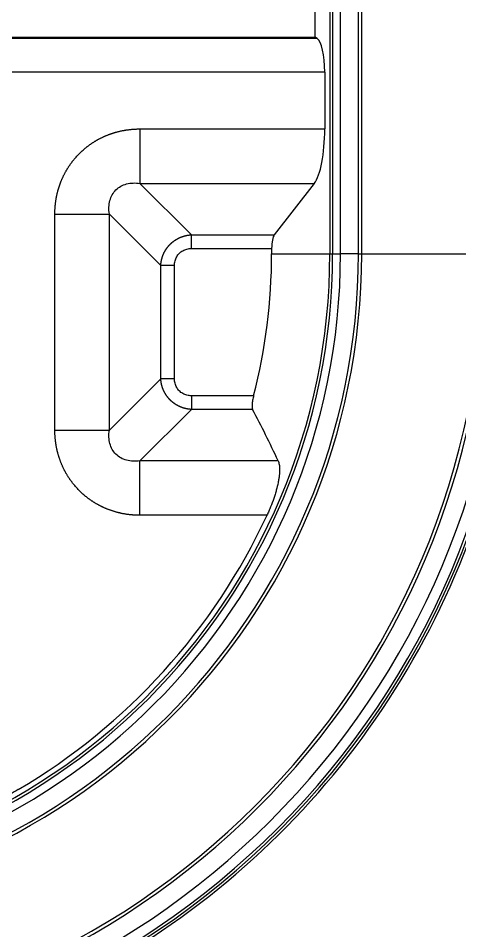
# Model space of a CAD drawing. Header units: millimetres. Extents: x -1286 to 291, y 5350 to 5880.
# Drawn here: x -190 to -165.4, y 5629 to 5680 of the extents above; entities that cross this region are included whole.
import ezdxf

# ---------------------------------------------------------------- set-up
doc = ezdxf.new("R2010")
doc.units = ezdxf.units.MM
doc.layers.add('粗实线层', color=7, linetype='Continuous', lineweight=35)

msp = doc.modelspace()

# ---------------------------------------------------------------- linework, layer by layer
at = {"layer": '粗实线层', "lineweight": 25}
for p, q in [((-172.606, 5694.97), (-172.606, 5666.83)), ((-172.45, 5694.97), (-172.45, 5666.83)), ((-172.011, 5666.83), (-172.011, 5694.97)), ((-171.006, 5666.83), (-171.006, 5694.97)), ((-170.827, 5666.83), (-170.827, 5694.97)), ((-173.431, 5678.929), (-173.431, 5682.87)), ((-215.712, 5678.929), (-173.431, 5678.929)), ((-173.315, 5678.853), (-215.636, 5678.853)), ((-173.315, 5678.853), (-173.431, 5678.929)), ((-172.893, 5676.973), (-214.744, 5676.972)), ((-172.893, 5676.973), (-172.893, 5673.798)), ((-183.202, 5673.798), (-172.893, 5673.798)), ((-180.329, 5667.884), (-183.202, 5670.757)), ((-183.202, 5670.757), (-173.474, 5670.757)), ((-173.474, 5670.757), (-175.709, 5667.884)), ((-187.953, 5656.975), (-187.953, 5669.047)), ((-182.039, 5666.174), (-184.912, 5669.047)), ((-184.912, 5656.975), (-184.912, 5669.047)), ((-180.329, 5667.884), (-175.709, 5667.884)), ((-180.329, 5667.124), (-175.855, 5667.124)), ((-175.855, 5667.124), (-175.855, 5666.83)), ((-175.855, 5666.83), (-172.606, 5666.83)), ((-172.606, 5666.83), (-172.45, 5666.83)), ((-172.45, 5666.83), (-172.011, 5666.83)), ((-171.006, 5666.83), (-172.011, 5666.83)), ((-171.006, 5666.83), (-170.827, 5666.83)), ((-170.827, 5666.83), (-164.007, 5666.83)), ((-182.039, 5659.848), (-182.039, 5666.174)), ((-181.279, 5659.848), (-181.279, 5666.174)), ((-182.039, 5659.848), (-184.912, 5656.975)), ((-176.861, 5658.897), (-180.329, 5658.897)), ((-180.329, 5658.137), (-183.202, 5655.264)), ((-176.916, 5658.137), (-180.329, 5658.137)), ((-175.492, 5655.264), (-183.202, 5655.264)), ((-176.114, 5652.223), (-183.202, 5652.223))]:
    msp.add_line(p, q, dxfattribs=at)
for centre, radius, start, end in [((-218.672, 5680.9), 83.513, 272.75328, 357.24672), ((-218.672, 5680.9), 84.503, 272.75328, 357.24672), ((-207.617, 5666.83), 45.53, 270, 0), ((-207.617, 5666.83), 43.61, 270, 0), ((-207.617, 5666.83), 36.79, 270, 0), ((-207.617, 5666.83), 35.011, 270, 0), ((-207.617, 5666.83), 44.801, 270, 0), ((-207.617, 5666.83), 43.788, 270, 0), ((-207.617, 5666.83), 35.606, 270, 0), ((-207.617, 5666.83), 36.611, 270, 0), ((-207.617, 5666.83), 35.167, 270, 0), ((-207.617, 5666.83), 45.381, 270, 0), ((-207.617, 5666.83), 31.762, 345.5379, 0), ((-224.702, 5680.9), 102.402, 208.57791, 345.69153), ((-224.702, 5680.9), 101.899, 208.57791, 345.69153), ((-224.702, 5680.9), 101.532, 208.69087, 345.63866), ((-224.702, 5680.9), 101.03, 208.69087, 345.63866), ((-207.617, 5666.83), 45.675, 291.7141, 344.2755), ((-207.617, 5666.83), 34.725, 300.4948, 335.1254)]:
    msp.add_arc(centre, radius, start, end, dxfattribs=at)
for centre, major_axis, ratio, start_param, end_param in [((-173.404, 5676.973), (0, -1.909), 0.267949, 1.570796, 2.96706), ((-173.754, 5673.798), (0, -3.216), 0.267949, 0.331613, 1.570796), ((-175.639, 5667.124), (0, -0.804), 0.267949, 3.473205, 4.712389), ((-207.617, 5617.225), (0, -63.745), 0.62804, 2.210237, 2.267662)]:
    msp.add_ellipse(centre, major_axis=major_axis, ratio=ratio, start_param=start_param, end_param=end_param, dxfattribs=at)
for points, degree, knots in [([(-187.953, 5669.047), (-187.953, 5669.544), (-187.858, 5670.021), (-187.766, 5670.486), (-187.587, 5670.921), (-187.41, 5671.346), (-187.155, 5671.729), (-186.903, 5672.106), (-186.26, 5672.749), (-185.881, 5673.002), (-185.5, 5673.256), (-185.073, 5673.433), (-184.641, 5673.612), (-184.174, 5673.704), (-183.698, 5673.798), (-183.202, 5673.798)], 2, [0, 0, 0, 0.125, 0.125, 0.25, 0.25, 0.375, 0.375, 0.5, 0.625, 0.625, 0.75, 0.75, 0.875, 0.875, 1, 1, 1]), ([(-183.202, 5673.798), (-183.202, 5673.632), (-183.202, 5673.466), (-183.202, 5673.138), (-183.202, 5672.976), (-183.202, 5672.66), (-183.202, 5672.505), (-183.202, 5672.208), (-183.202, 5672.066), (-183.202, 5671.795), (-183.202, 5671.668), (-183.202, 5671.43), (-183.202, 5671.321), (-183.202, 5671.122), (-183.202, 5671.033), (-183.202, 5670.878), (-183.202, 5670.811), (-183.202, 5670.757)], 3, [0, 0, 0, 0, 0.125, 0.125, 0.25, 0.25, 0.375, 0.375, 0.5, 0.5, 0.625, 0.625, 0.75, 0.75, 0.875, 0.875, 1, 1, 1, 1]), ([(-184.912, 5669.047), (-184.931, 5669.177), (-184.939, 5669.306), (-184.929, 5669.557), (-184.911, 5669.678), (-184.85, 5669.91), (-184.807, 5670.019), (-184.695, 5670.22), (-184.626, 5670.311), (-184.466, 5670.471), (-184.374, 5670.54), (-184.174, 5670.652), (-184.064, 5670.696), (-183.833, 5670.757), (-183.711, 5670.774), (-183.461, 5670.784), (-183.332, 5670.776), (-183.202, 5670.757)], 3, [0, 0, 0, 0, 0.125, 0.125, 0.25, 0.25, 0.375, 0.375, 0.5, 0.5, 0.625, 0.625, 0.75, 0.75, 0.875, 0.875, 1, 1, 1, 1]), ([(-182.039, 5666.174), (-182.039, 5666.181), (-182.038, 5666.194), (-182.037, 5666.214), (-182.035, 5666.234), (-182.034, 5666.255), (-182.032, 5666.275), (-182.03, 5666.295), (-182.027, 5666.315), (-182.025, 5666.335), (-182.022, 5666.355), (-182.019, 5666.375), (-182.016, 5666.395), (-182.012, 5666.414), (-182.008, 5666.434), (-182.004, 5666.454), (-182, 5666.474), (-181.996, 5666.493), (-181.991, 5666.513), (-181.986, 5666.533), (-181.981, 5666.552), (-181.976, 5666.572), (-181.971, 5666.591), (-181.965, 5666.61), (-181.959, 5666.629), (-181.953, 5666.649), (-181.947, 5666.668), (-181.94, 5666.687), (-181.933, 5666.706), (-181.926, 5666.724), (-181.919, 5666.743), (-181.912, 5666.762), (-181.904, 5666.781), (-181.896, 5666.799), (-181.888, 5666.817), (-181.88, 5666.836), (-181.872, 5666.854), (-181.863, 5666.872), (-181.854, 5666.89), (-181.845, 5666.908), (-181.836, 5666.926), (-181.827, 5666.944), (-181.817, 5666.961), (-181.807, 5666.979), (-181.797, 5666.996), (-181.787, 5667.014), (-181.776, 5667.031), (-181.766, 5667.048), (-181.755, 5667.065), (-181.744, 5667.082), (-181.733, 5667.098), (-181.722, 5667.115), (-181.71, 5667.131), (-181.698, 5667.148), (-181.686, 5667.164), (-181.674, 5667.18), (-181.662, 5667.196), (-181.65, 5667.211), (-181.637, 5667.227), (-181.624, 5667.243), (-181.611, 5667.258), (-181.598, 5667.273), (-181.585, 5667.288), (-181.571, 5667.303), (-181.558, 5667.318), (-181.544, 5667.332), (-181.53, 5667.347), (-181.516, 5667.361), (-181.502, 5667.375), (-181.487, 5667.389), (-181.473, 5667.403), (-181.458, 5667.416), (-181.443, 5667.43), (-181.428, 5667.443), (-181.413, 5667.456), (-181.398, 5667.469), (-181.382, 5667.482), (-181.366, 5667.495), (-181.351, 5667.507), (-181.335, 5667.519), (-181.319, 5667.531), (-181.303, 5667.543), (-181.286, 5667.555), (-181.27, 5667.567), (-181.253, 5667.578), (-181.237, 5667.589), (-181.22, 5667.6), (-181.203, 5667.611), (-181.186, 5667.622), (-181.169, 5667.632), (-181.151, 5667.642), (-181.134, 5667.652), (-181.116, 5667.662), (-181.099, 5667.672), (-181.081, 5667.681), (-181.063, 5667.69), (-181.045, 5667.699), (-181.027, 5667.708), (-181.009, 5667.717), (-180.991, 5667.725), (-180.972, 5667.734), (-180.954, 5667.742), (-180.936, 5667.749), (-180.917, 5667.757), (-180.898, 5667.764), (-180.879, 5667.772), (-180.861, 5667.779), (-180.842, 5667.785), (-180.823, 5667.792), (-180.804, 5667.798), (-180.784, 5667.804), (-180.765, 5667.81), (-180.746, 5667.816), (-180.726, 5667.821), (-180.707, 5667.827), (-180.687, 5667.832), (-180.668, 5667.837), (-180.648, 5667.841), (-180.629, 5667.845), (-180.609, 5667.85), (-180.589, 5667.854), (-180.569, 5667.857), (-180.549, 5667.861), (-180.53, 5667.864), (-180.51, 5667.867), (-180.49, 5667.87), (-180.47, 5667.873), (-180.45, 5667.875), (-180.429, 5667.877), (-180.409, 5667.879), (-180.389, 5667.881), (-180.369, 5667.882), (-180.349, 5667.883), (-180.335, 5667.884), (-180.329, 5667.884)], 3, [0, 0, 0, 0, 0.007653, 0.015303, 0.022949, 0.030592, 0.038232, 0.045867, 0.0535, 0.061129, 0.068756, 0.076379, 0.083998, 0.091615, 0.099229, 0.10684, 0.114448, 0.122053, 0.129655, 0.137255, 0.144852, 0.152446, 0.160038, 0.167627, 0.175214, 0.182799, 0.190381, 0.197961, 0.205538, 0.213114, 0.220687, 0.228258, 0.235827, 0.243395, 0.25096, 0.258524, 0.266086, 0.273646, 0.281204, 0.288761, 0.296316, 0.30387, 0.311422, 0.318973, 0.326523, 0.334071, 0.341619, 0.349165, 0.35671, 0.364253, 0.371796, 0.379338, 0.386879, 0.394419, 0.401959, 0.409498, 0.417036, 0.424573, 0.43211, 0.439647, 0.447183, 0.454719, 0.462254, 0.469789, 0.477324, 0.484859, 0.492394, 0.499929, 0.507464, 0.514999, 0.522534, 0.530069, 0.537604, 0.54514, 0.552676, 0.560213, 0.56775, 0.575288, 0.582826, 0.590365, 0.597904, 0.605445, 0.612986, 0.620528, 0.628071, 0.635615, 0.64316, 0.650706, 0.658254, 0.665802, 0.673352, 0.680903, 0.688456, 0.69601, 0.703565, 0.711122, 0.718681, 0.726242, 0.733804, 0.741368, 0.748933, 0.756501, 0.76407, 0.771642, 0.779216, 0.786792, 0.79437, 0.80195, 0.809532, 0.817117, 0.824704, 0.832294, 0.839886, 0.847481, 0.855078, 0.862678, 0.870281, 0.877887, 0.885495, 0.893106, 0.900721, 0.908338, 0.915958, 0.923582, 0.931208, 0.938838, 0.946471, 0.954108, 0.961748, 0.969391, 0.977038, 0.984688, 0.992342, 1, 1, 1, 1]), ([(-181.279, 5666.174), (-181.362, 5666.174), (-181.445, 5666.174), (-181.603, 5666.174), (-181.678, 5666.174), (-181.813, 5666.174), (-181.873, 5666.174), (-181.973, 5666.174), (-182.012, 5666.174), (-182.039, 5666.174)], 3, [0, 0, 0, 0, 0.25, 0.25, 0.5, 0.5, 0.75, 0.75, 1, 1, 1, 1]), ([(-180.329, 5658.137), (-180.335, 5658.138), (-180.349, 5658.138), (-180.369, 5658.139), (-180.389, 5658.141), (-180.409, 5658.143), (-180.429, 5658.145), (-180.45, 5658.147), (-180.47, 5658.149), (-180.49, 5658.152), (-180.51, 5658.154), (-180.529, 5658.158), (-180.549, 5658.161), (-180.569, 5658.164), (-180.589, 5658.168), (-180.609, 5658.172), (-180.629, 5658.176), (-180.648, 5658.18), (-180.668, 5658.185), (-180.687, 5658.19), (-180.707, 5658.195), (-180.726, 5658.2), (-180.746, 5658.206), (-180.765, 5658.211), (-180.784, 5658.217), (-180.803, 5658.223), (-180.822, 5658.23), (-180.841, 5658.236), (-180.86, 5658.243), (-180.879, 5658.25), (-180.898, 5658.257), (-180.917, 5658.265), (-180.935, 5658.272), (-180.954, 5658.28), (-180.972, 5658.288), (-180.991, 5658.296), (-181.009, 5658.305), (-181.027, 5658.313), (-181.045, 5658.322), (-181.063, 5658.331), (-181.081, 5658.34), (-181.099, 5658.35), (-181.116, 5658.359), (-181.134, 5658.369), (-181.151, 5658.379), (-181.168, 5658.39), (-181.186, 5658.4), (-181.203, 5658.411), (-181.22, 5658.421), (-181.236, 5658.432), (-181.253, 5658.443), (-181.27, 5658.455), (-181.286, 5658.466), (-181.302, 5658.478), (-181.319, 5658.49), (-181.335, 5658.502), (-181.35, 5658.514), (-181.366, 5658.527), (-181.382, 5658.539), (-181.397, 5658.552), (-181.413, 5658.565), (-181.428, 5658.578), (-181.443, 5658.592), (-181.458, 5658.605), (-181.473, 5658.619), (-181.487, 5658.632), (-181.502, 5658.646), (-181.516, 5658.66), (-181.53, 5658.675), (-181.544, 5658.689), (-181.558, 5658.704), (-181.571, 5658.718), (-181.585, 5658.733), (-181.598, 5658.748), (-181.611, 5658.764), (-181.624, 5658.779), (-181.637, 5658.794), (-181.65, 5658.81), (-181.662, 5658.826), (-181.674, 5658.842), (-181.686, 5658.858), (-181.698, 5658.874), (-181.71, 5658.89), (-181.721, 5658.907), (-181.733, 5658.923), (-181.744, 5658.94), (-181.755, 5658.957), (-181.766, 5658.974), (-181.776, 5658.991), (-181.787, 5659.008), (-181.797, 5659.025), (-181.807, 5659.043), (-181.817, 5659.06), (-181.826, 5659.078), (-181.836, 5659.095), (-181.845, 5659.113), (-181.854, 5659.131), (-181.863, 5659.149), (-181.872, 5659.167), (-181.88, 5659.186), (-181.888, 5659.204), (-181.896, 5659.222), (-181.904, 5659.241), (-181.912, 5659.26), (-181.919, 5659.278), (-181.926, 5659.297), (-181.933, 5659.316), (-181.94, 5659.335), (-181.947, 5659.354), (-181.953, 5659.373), (-181.959, 5659.392), (-181.965, 5659.411), (-181.971, 5659.431), (-181.976, 5659.45), (-181.981, 5659.469), (-181.986, 5659.489), (-181.991, 5659.508), (-181.996, 5659.528), (-182, 5659.548), (-182.004, 5659.567), (-182.008, 5659.587), (-182.012, 5659.607), (-182.016, 5659.627), (-182.019, 5659.647), (-182.022, 5659.667), (-182.025, 5659.687), (-182.027, 5659.707), (-182.03, 5659.727), (-182.032, 5659.747), (-182.034, 5659.767), (-182.035, 5659.787), (-182.037, 5659.807), (-182.038, 5659.828), (-182.039, 5659.841), (-182.039, 5659.848)], 3, [0, 0, 0, 0, 0.007655, 0.015306, 0.022954, 0.030598, 0.038239, 0.045876, 0.05351, 0.061141, 0.068769, 0.076393, 0.084014, 0.091632, 0.099247, 0.106859, 0.114468, 0.122075, 0.129678, 0.137279, 0.144877, 0.152473, 0.160065, 0.167656, 0.175244, 0.182829, 0.190412, 0.197993, 0.205572, 0.213148, 0.220722, 0.228294, 0.235864, 0.243433, 0.250999, 0.258563, 0.266126, 0.273687, 0.281246, 0.288803, 0.296359, 0.303914, 0.311467, 0.319018, 0.326568, 0.334117, 0.341665, 0.349211, 0.356757, 0.364301, 0.371844, 0.379387, 0.386928, 0.394469, 0.402008, 0.409548, 0.417086, 0.424624, 0.432161, 0.439698, 0.447234, 0.45477, 0.462305, 0.469841, 0.477376, 0.484911, 0.492446, 0.49998, 0.507515, 0.51505, 0.522585, 0.53012, 0.537655, 0.545191, 0.552727, 0.560264, 0.5678, 0.575338, 0.582876, 0.590414, 0.597954, 0.605494, 0.613035, 0.620576, 0.628119, 0.635663, 0.643207, 0.650753, 0.6583, 0.665848, 0.673397, 0.680948, 0.6885, 0.696053, 0.703608, 0.711165, 0.718723, 0.726282, 0.733844, 0.741407, 0.748972, 0.756539, 0.764107, 0.771678, 0.779251, 0.786826, 0.794403, 0.801982, 0.809564, 0.817148, 0.824734, 0.832322, 0.839914, 0.847507, 0.855104, 0.862703, 0.870304, 0.877909, 0.885516, 0.893126, 0.900739, 0.908355, 0.915974, 0.923596, 0.931221, 0.93885, 0.946482, 0.954117, 0.961755, 0.969397, 0.977043, 0.984691, 0.992344, 1, 1, 1, 1]), ([(-180.329, 5658.897), (-180.329, 5658.814), (-180.329, 5658.731), (-180.329, 5658.573), (-180.329, 5658.498), (-180.329, 5658.363), (-180.329, 5658.303), (-180.329, 5658.204), (-180.329, 5658.164), (-180.329, 5658.137)], 3, [0, 0, 0, 0, 0.25, 0.25, 0.5, 0.5, 0.75, 0.75, 1, 1, 1, 1]), ([(-176.861, 5658.897), (-176.872, 5658.857), (-176.881, 5658.816), (-176.899, 5658.735), (-176.907, 5658.695), (-176.916, 5658.646), (-176.918, 5658.636), (-176.921, 5658.616), (-176.926, 5658.587), (-176.93, 5658.559), (-176.937, 5658.503), (-176.941, 5658.468), (-176.945, 5658.416), (-176.946, 5658.4), (-176.947, 5658.367), (-176.948, 5658.352), (-176.948, 5658.307), (-176.947, 5658.279), (-176.944, 5658.242), (-176.942, 5658.23), (-176.939, 5658.207), (-176.936, 5658.197), (-176.929, 5658.167), (-176.923, 5658.151), (-176.916, 5658.137)], 3, [0, 0, 0, 0, 0.125, 0.125, 0.25, 0.25, 0.28125, 0.28125, 0.3125, 0.375, 0.375, 0.5, 0.5, 0.5625, 0.5625, 0.625, 0.625, 0.75, 0.75, 0.8125, 0.8125, 0.875, 0.875, 1, 1, 1, 1]), ([(-187.953, 5656.975), (-187.787, 5656.975), (-187.621, 5656.975), (-187.293, 5656.975), (-187.131, 5656.975), (-186.814, 5656.975), (-186.66, 5656.975), (-186.363, 5656.975), (-186.221, 5656.975), (-185.95, 5656.975), (-185.822, 5656.975), (-185.585, 5656.975), (-185.475, 5656.975), (-185.277, 5656.975), (-185.188, 5656.975), (-185.032, 5656.975), (-184.966, 5656.975), (-184.912, 5656.975)], 3, [0, 0, 0, 0, 0.125, 0.125, 0.25, 0.25, 0.375, 0.375, 0.5, 0.5, 0.625, 0.625, 0.75, 0.75, 0.875, 0.875, 1, 1, 1, 1]), ([(-183.202, 5652.223), (-183.698, 5652.224), (-184.176, 5652.318), (-184.641, 5652.41), (-185.075, 5652.59), (-185.501, 5652.766), (-185.883, 5653.021), (-186.261, 5653.274), (-186.903, 5653.916), (-187.156, 5654.295), (-187.411, 5654.676), (-187.587, 5655.103), (-187.766, 5655.536), (-187.858, 5656.002), (-187.953, 5656.478), (-187.953, 5656.975)], 2, [0, 0, 0, 0.125, 0.125, 0.25, 0.25, 0.375, 0.375, 0.5, 0.625, 0.625, 0.75, 0.75, 0.875, 0.875, 1, 1, 1]), ([(-183.202, 5655.264), (-183.332, 5655.245), (-183.461, 5655.238), (-183.711, 5655.248), (-183.833, 5655.265), (-184.064, 5655.326), (-184.174, 5655.369), (-184.374, 5655.482), (-184.466, 5655.55), (-184.626, 5655.711), (-184.695, 5655.802), (-184.807, 5656.003), (-184.85, 5656.112), (-184.911, 5656.343), (-184.929, 5656.465), (-184.939, 5656.716), (-184.931, 5656.845), (-184.912, 5656.975)], 3, [0, 0, 0, 0, 0.125, 0.125, 0.25, 0.25, 0.375, 0.375, 0.5, 0.5, 0.625, 0.625, 0.75, 0.75, 0.875, 0.875, 1, 1, 1, 1]), ([(-175.492, 5655.264), (-175.466, 5655.209), (-175.447, 5655.141), (-175.426, 5655.022), (-175.421, 5654.979), (-175.416, 5654.91), (-175.414, 5654.875), (-175.413, 5654.837), (-175.412, 5654.812), (-175.412, 5654.799), (-175.412, 5654.682), (-175.418, 5654.569), (-175.438, 5654.386), (-175.447, 5654.322), (-175.462, 5654.224), (-175.468, 5654.19), (-175.477, 5654.139), (-175.48, 5654.122), (-175.486, 5654.088), (-175.49, 5654.07), (-175.521, 5653.914), (-175.555, 5653.769), (-175.616, 5653.546), (-175.638, 5653.471), (-175.673, 5653.356), (-175.685, 5653.317), (-175.71, 5653.239), (-175.723, 5653.201), (-175.789, 5653.006), (-175.847, 5652.85), (-175.942, 5652.615), (-175.975, 5652.537), (-176.026, 5652.419), (-176.043, 5652.38), (-176.078, 5652.302), (-176.096, 5652.262), (-176.114, 5652.223)], 3, [0, 0, 0, 0, 0.125, 0.125, 0.1875, 0.1875, 0.21875, 0.234375, 0.234375, 0.25, 0.25, 0.375, 0.375, 0.4375, 0.4375, 0.46875, 0.46875, 0.484375, 0.484375, 0.5, 0.5, 0.625, 0.625, 0.6875, 0.6875, 0.71875, 0.71875, 0.75, 0.75, 0.875, 0.875, 0.9375, 0.9375, 0.96875, 0.96875, 1, 1, 1, 1]), ([(-189.996, 5636.909), (-190.147, 5636.82), (-190.299, 5636.735), (-190.603, 5636.575), (-190.756, 5636.5), (-190.947, 5636.412), (-190.986, 5636.395), (-191.062, 5636.361), (-191.101, 5636.344), (-191.215, 5636.296), (-191.289, 5636.265), (-191.511, 5636.179), (-191.655, 5636.129), (-191.863, 5636.064), (-191.932, 5636.044), (-192.016, 5636.021), (-192.033, 5636.017), (-192.066, 5636.009), (-192.115, 5635.996), (-192.163, 5635.985), (-192.32, 5635.951), (-192.436, 5635.932), (-192.594, 5635.916), (-192.645, 5635.912), (-192.705, 5635.911), (-192.717, 5635.911), (-192.74, 5635.911), (-192.774, 5635.911), (-192.806, 5635.912), (-192.91, 5635.92), (-192.98, 5635.934), (-193.037, 5635.956)], 3, [0, 0, 0, 0, 0.125, 0.125, 0.25, 0.25, 0.28125, 0.28125, 0.3125, 0.3125, 0.375, 0.375, 0.5, 0.5, 0.5625, 0.5625, 0.578125, 0.578125, 0.59375, 0.625, 0.625, 0.75, 0.75, 0.8125, 0.8125, 0.828125, 0.828125, 0.84375, 0.875, 0.875, 1, 1, 1, 1])]:
    msp.add_open_spline(points, degree=degree, knots=knots, dxfattribs=at)
for points, weights in [([(-187.953, 5669.047), (-186.532, 5669.047), (-185.375, 5669.047), (-184.912, 5669.047)], [1.10246777921, 0.965845437987, 0.965844073611, 1.10246368608]), ([(-180.329, 5667.124), (-180.329, 5667.479), (-180.329, 5667.769), (-180.329, 5667.884)], [1.10245159129, 0.965843340653, 0.965849469846, 1.10246997887]), ([(-181.279, 5659.848), (-181.634, 5659.848), (-181.923, 5659.848), (-182.039, 5659.848)], [1.10245159129, 0.965843340653, 0.965849469846, 1.10246997887]), ([(-183.202, 5652.223), (-183.202, 5653.645), (-183.202, 5654.802), (-183.202, 5655.264)], [1.10246777921, 0.965845437987, 0.965844073611, 1.10246368608])]:
    msp.add_rational_spline(points, weights, degree=3, dxfattribs=at)
for points in [[(-181.279, 5666.174), (-181.279, 5666.262), (-181.257, 5666.431), (-181.163, 5666.664), (-181.014, 5666.859), (-180.819, 5667.009), (-180.585, 5667.103), (-180.417, 5667.124), (-180.329, 5667.124)], [(-180.329, 5658.897), (-180.417, 5658.897), (-180.586, 5658.919), (-180.819, 5659.013), (-181.014, 5659.162), (-181.163, 5659.358), (-181.257, 5659.591), (-181.279, 5659.759), (-181.279, 5659.848)]]:
    msp.add_open_spline(points, degree=3, dxfattribs=at)

doc.saveas('drawing.dxf')
